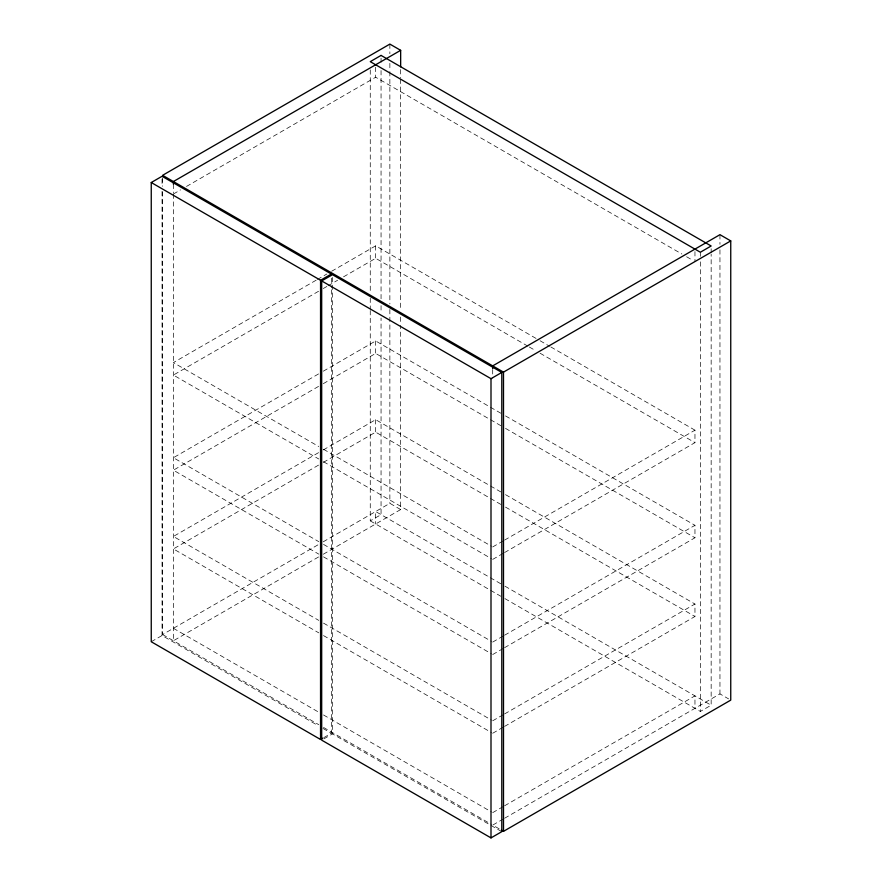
<?xml version="1.0" encoding="UTF-8"?>
<svg xmlns="http://www.w3.org/2000/svg" width="882" height="882" viewBox="0 0 882 882"><rect width="100%" height="100%" fill="white"/><g stroke="black" fill="none" stroke-linecap="round" stroke-linejoin="round"><path stroke-width="0.66" stroke-dasharray="4.41 3.31" d="M173.401 194.007L180.545 189.884M186.488 186.444L375.666 77.23L681.852 254.005M316.175 280.178L173.401 362.601L318.755 446.524M317.366 279.484L326.88 273.993M331.643 271.248L375.666 245.835L538.891 340.066M318.556 291.269L173.401 375.07L318.755 458.982M323.319 288.524L326.88 286.463M328.071 285.768L337.597 280.278M343.539 276.838L375.666 258.294L528.164 346.339M318.556 373.924L173.401 457.725L318.755 541.647M323.319 371.179L375.666 340.959L500.755 413.184M318.556 386.393L173.401 470.194L318.755 554.117M323.319 383.648L375.666 353.417L500.755 425.642M318.556 452.653L173.401 536.454L318.755 620.377M323.319 449.908L375.666 419.678L500.755 491.902M318.556 465.112L173.401 548.924L318.755 632.835M323.319 462.366L375.666 432.147L500.755 504.372M162.608 191.802L162.608 634.533L318.556 544.503M323.242 541.791L389.866 503.324L400.66 509.553L400.66 325.315M151.252 641.743L162.045 635.514L318.237 725.688M370.264 310.508L370.264 520.876L381.057 514.647L381.057 318.027M318.567 556.961L173.401 640.762L173.401 193.908M323.319 554.216L400.66 509.553M492.696 546.95L503.413 540.765M504.603 540.082L694.961 430.173L694.961 442.643L504.603 552.54M492.696 559.409L503.413 553.235M323.793 737.628L331.345 733.262L331.345 289.164M323.848 738.907L332.481 733.923L501.792 831.671M492.696 642.074L503.413 635.889M504.603 635.205L694.961 525.297L694.961 537.766L504.603 647.664M492.696 654.543L503.413 648.358M492.696 720.792L503.413 714.618M504.603 713.924L694.961 604.027L694.961 616.485L504.603 726.393M492.696 733.262L503.413 727.077M492.696 812.642L503.413 806.457M504.603 805.773L694.961 695.865L694.961 708.334M503.413 818.926L492.696 825.111L501.34 830.094M504.603 818.242L719.955 693.902L728.598 698.886M504.923 598.613L700.352 711.454L711.157 705.214L711.157 254.248M686.615 256.761L692.579 260.201M540.082 340.75L549.607 346.262M550.798 346.946L694.961 430.173M529.354 347.034L535.308 350.463M540.082 353.219L694.961 442.643M505.529 415.929L694.961 525.297M505.529 428.398L694.961 537.766M505.529 494.659L694.961 604.027M505.529 507.117L694.961 616.485M323.518 449.269L491.506 546.256M323.518 461.738L491.506 558.725M500.755 583.752L375.666 511.527L375.666 523.996M504.989 586.199L711.157 705.214M370.264 520.876L500.755 596.21M323.518 544.403L491.506 641.39M323.518 556.862L491.506 653.849M323.518 623.122L491.506 720.109M323.518 635.591L491.506 732.578M173.401 628.304L318.755 712.215M323.518 714.971L491.506 811.958M162.608 634.533L318.755 724.684M323.518 727.429L491.506 824.416M322.999 728.444L331.345 733.262M719.955 234.678L719.955 244.303M719.955 249.804L719.955 693.902M711.157 248.746L711.157 252.869M700.352 252.23L700.352 256.353M700.352 261.844L700.352 711.454M694.961 251.602L694.961 261.568M492.696 369.624L492.696 378.345M400.66 69.579L400.66 77.825M400.66 79.204L400.66 310.188M400.66 317.068L400.66 323.948M389.866 44.1L389.866 53.725M389.866 63.35L389.866 70.218M389.866 71.596L389.866 303.959M389.866 309.461L389.866 503.324M381.057 58.168L381.057 62.291M381.057 70.538L381.057 298.778M381.057 305.657L381.057 312.526M375.666 67.252L375.666 77.23M375.666 245.835L375.666 258.294M375.666 340.959L375.666 353.417M375.666 419.678L375.666 432.147M370.264 69.898L370.264 292.637M370.264 298.138L370.264 309.141M332.481 277.444L332.481 733.923M331.345 278.161L331.345 287.786M173.401 184.283L173.401 192.761M162.608 178.054L162.608 186.3M162.045 179.035L162.045 185.915M162.045 191.416L162.045 635.514"/><path stroke-width="1.32" d="M151.252 182.519L162.045 176.29L331.345 274.037L320.552 280.267L151.252 182.519L151.252 641.743L320.552 739.491L322.713 738.245M400.66 66.834L400.66 50.329L173.401 181.538L173.401 184.283M321.687 280.928L332.481 274.699L501.792 372.447L501.792 831.671L490.998 837.9L321.687 740.152L321.687 280.928L490.998 378.676L501.792 372.447M400.66 50.329L389.866 44.1L162.608 175.309L503.501 372.116L730.748 240.907L730.748 700.132L503.501 831.34L501.34 830.094M730.748 240.907L719.955 234.678L492.696 365.887L492.696 368.632M503.501 372.116L503.501 831.34M490.998 378.676L490.998 837.9M320.552 280.267L320.552 739.491M381.057 55.412L370.264 61.652L700.352 252.23L711.157 245.99L381.057 55.412"/></g></svg>
